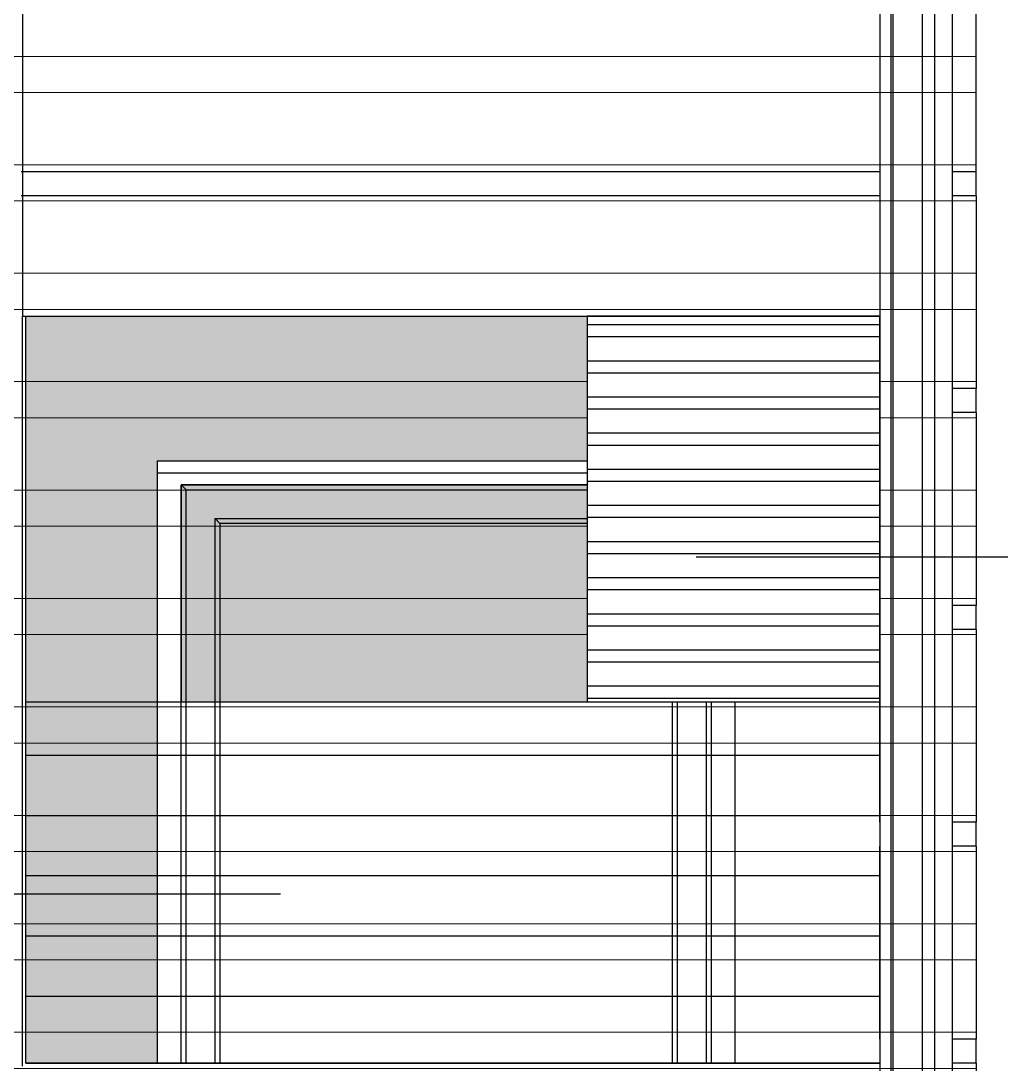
# Model space of a CAD drawing. Header units: inches. Extents: x 37.8 to 126.9, y 5.9 to 51.9.
# Drawn here: x 115.415 to 117.45, y 25.39 to 27.555 of the extents above; entities that cross this region are included whole.
import ezdxf

# ---------------------------------------------------------------- set-up
doc = ezdxf.new("R2010")
doc.units = ezdxf.units.IN
doc.header["$MEASUREMENT"] = 0
doc.layers.add('hatch', color=45, linetype='Continuous', lineweight=9)
doc.layers.add('LAYER1', color=8, linetype='Continuous', lineweight=9)
doc.layers.add('TEXT.', color=7, linetype='Continuous')

msp = doc.modelspace()

# ---------------------------------------------------------------- hatches: boundary and pattern name
h = msp.add_hatch(color=0)
h.dxf.hatch_style = 1
h.paths.add_polyline_path([(116.59064, 26.64228), (116.59064, 26.94228), (115.42516, 26.94228), (115.42516, 25.39228), (115.69803, 25.39228), (115.69803, 26.61637), (115.69803, 26.64228)])
h = msp.add_hatch(color=0)
h.dxf.hatch_style = 1
h.paths.add_polyline_path([(116.59064, 26.64228), (116.59064, 26.94228), (115.42516, 26.94228), (115.42516, 26.14228), (115.69803, 26.14228), (115.69803, 26.64228)])
at = {"true_color": 0x636466}
h = msp.add_hatch(dxfattribs=at)
h.set_pattern_fill('ANSI32', color=251, scale=0.2, angle=315)
h.paths.add_polyline_path([(117.19803, 26.94228), (116.59064, 26.94228), (116.59064, 26.14228), (117.19803, 26.14228)])
at = {"true_color": 0x9898cc}
h = msp.add_hatch(dxfattribs=at)
h.set_pattern_fill('ANSI31', color=253, angle=135)
h.set_pattern_definition([(180, (290.93332, 350.28142), (-1e-17, -0.125), [])])
h.paths.add_polyline_path([(117.19803, 26.14228), (115.42516, 26.14228), (115.42516, 25.44228), (117.19803, 25.44228)])
at = {"layer": 'hatch'}
h = msp.add_hatch(color=256, dxfattribs=at)
h.dxf.hatch_style = 1
h.set_gradient(color1=(149, 180, 223), color2=(188, 208, 235), one_color=1, tint=0.83, name='INVCURVED')
h.paths.add_polyline_path([(116.59064, 26.14228), (116.59064, 26.59228), (115.74803, 26.59228), (115.74803, 26.14228)])
at = {"layer": 'LAYER1', "true_color": 0xc2b093}
h = msp.add_hatch(dxfattribs=at)
h.set_pattern_fill('ANSI32', color=253, scale=0.6, angle=135)
h.set_pattern_definition([(180, (290.93332, 359.28142), (-1e-17, -0.225), []), (180, (290.85832, 359.35642), (-1e-17, -0.225), [])])
h.paths.add_polyline_path([(106.05653, 37.34228), (106.05653, 37.54228), (106.05653, 37.59228), (106.05653, 37.99228), (106.05653, 38.04228), (106.05653, 38.44228), (106.05653, 38.49228), (106.05653, 38.84228), (107.05653, 38.84228), (107.05653, 38.49228), (107.05653, 38.44228), (107.05653, 38.04228), (107.05653, 37.99228), (107.05653, 37.59228), (107.05653, 37.54228), (107.05653, 37.34228)], flags=16)
h.paths.add_polyline_path([(107.99803, 37.34228), (107.99803, 37.54228), (107.99803, 37.59228), (107.99803, 37.99228), (107.99803, 38.04228), (107.99803, 38.44228), (107.99803, 38.49228), (107.99803, 38.84228), (108.99803, 38.84228), (108.99803, 38.49228), (108.99803, 38.44228), (108.99803, 38.04228), (108.99803, 37.99228), (108.99803, 37.59228), (108.99803, 37.54228), (108.99803, 37.34228)], flags=16)
h.paths.add_polyline_path([(116.59064, 26.14228), (116.59064, 26.94228), (117.19803, 26.94228), (117.19803, 26.14228)])
h.paths.add_polyline_path([(117.39803, 37.34228), (109.19803, 37.34228), (109.19803, 40.69228), (109.19803, 40.99228), (104.09803, 40.99228), (104.09803, 37.34228), (102.15807, 37.34228), (102.15807, 20.54228), (107.51799, 20.54228), (107.51799, 22.74228), (108.71799, 22.74228), (108.71799, 20.54228), (108.91799, 20.54228), (108.91799, 22.74228), (112.11799, 22.74228), (112.11799, 20.54228), (117.39803, 20.54228)])

# ---------------------------------------------------------------- linework, layer by layer
for p, q in [((115.41803, 27.64228), (115.41803, 27.24228)), ((117.1987, 27.64228), (117.1987, 27.24228)), ((117.2212, 27.64228), (117.2212, 27.24228)), ((117.22551, 27.64228), (117.22551, 27.24228)), ((117.2862, 27.64228), (117.2862, 27.24228)), ((117.3122, 27.64228), (117.3122, 27.24228)), ((117.3487, 27.64228), (117.3487, 27.24228)), ((117.39803, 27.24228), (117.39803, 27.64228)), ((115.41803, 27.24228), (115.41524, 27.24228)), ((117.1987, 27.24228), (115.41803, 27.24228)), ((115.41803, 27.24228), (115.41803, 27.19228)), ((117.1987, 27.24228), (117.1987, 27.19228)), ((117.2212, 27.24228), (117.2212, 27.19228)), ((117.22551, 27.24228), (117.22551, 27.19228)), ((117.2862, 27.24228), (117.2862, 27.19228)), ((117.3122, 27.24228), (117.3122, 27.19228)), ((117.39803, 27.24228), (117.3487, 27.24228)), ((117.3487, 27.24228), (117.3487, 27.19228)), ((117.39803, 27.19228), (117.39803, 27.24228)), ((115.41803, 27.19228), (115.41524, 27.19228)), ((117.1987, 27.19228), (115.41803, 27.19228)), ((115.41803, 27.19228), (115.41803, 26.94228)), ((117.1987, 27.19228), (117.1987, 26.79228)), ((117.2212, 27.19228), (117.2212, 26.79228)), ((117.22551, 27.19228), (117.22551, 26.79228)), ((117.2862, 27.19228), (117.2862, 26.79228)), ((117.3122, 27.19228), (117.3122, 26.79228)), ((117.39803, 27.19228), (117.3487, 27.19228)), ((117.3487, 27.19228), (117.3487, 26.79228)), ((117.39803, 27.19228), (117.39803, 26.79228)), ((115.41803, 26.79228), (115.41803, 26.94228)), ((115.41803, 26.94228), (115.42516, 26.94228)), ((115.42516, 25.39228), (115.42516, 26.94228)), ((115.42516, 26.94228), (115.69803, 26.94228)), ((115.69803, 26.94228), (117.19803, 26.94228)), ((117.19803, 26.79228), (117.19803, 26.94228)), ((115.41803, 26.74228), (115.41803, 26.79228)), ((117.19803, 26.79228), (117.19803, 26.74228)), ((117.1987, 26.79228), (117.1987, 26.74228)), ((117.2212, 26.79228), (117.2212, 26.74228)), ((117.22551, 26.79228), (117.22551, 26.74228)), ((117.2862, 26.79228), (117.2862, 26.74228)), ((117.3122, 26.79228), (117.3122, 26.74228)), ((117.39803, 26.79228), (117.3487, 26.79228)), ((117.3487, 26.79228), (117.3487, 26.74228)), ((117.39803, 26.74228), (117.39803, 26.79228)), ((115.41803, 26.34228), (115.41803, 26.74228)), ((117.19803, 26.34228), (117.19803, 26.74228)), ((117.1987, 26.74228), (117.1987, 26.34228)), ((117.2212, 26.74228), (117.2212, 26.34228)), ((117.22551, 26.74228), (117.22551, 26.34228)), ((117.2862, 26.74228), (117.2862, 26.34228)), ((117.3122, 26.74228), (117.3122, 26.34228)), ((117.39803, 26.74228), (117.3487, 26.74228)), ((117.3487, 26.74228), (117.3487, 26.34228)), ((117.39803, 26.74228), (117.39803, 26.34228)), ((115.69803, 26.64228), (116.59064, 26.64228)), ((115.69803, 26.64228), (115.69803, 25.39228)), ((115.69803, 26.64228), (116.59064, 26.64228)), ((115.69803, 26.64228), (115.69803, 26.14228)), ((116.59064, 26.61637), (115.69803, 26.61637)), ((116.59064, 26.61637), (115.69803, 26.61637)), ((115.69803, 26.61637), (115.69803, 26.14228)), ((115.74803, 26.59228), (116.59064, 26.59228)), ((115.75803, 26.58228), (115.74803, 26.59228)), ((115.74803, 25.39228), (115.74803, 26.59228)), ((115.74803, 26.59228), (116.59064, 26.59228)), ((115.74803, 26.14228), (115.74803, 26.59228)), ((115.75803, 26.58228), (116.59064, 26.58228)), ((115.75803, 25.39228), (115.75803, 26.58228)), ((115.81803, 26.52228), (116.59064, 26.52228)), ((115.82803, 26.51228), (115.81803, 26.52228)), ((115.81803, 25.39228), (115.81803, 26.52228)), ((116.59064, 26.51228), (115.82803, 26.51228)), ((115.82803, 26.51228), (115.82803, 25.39228)), ((116.81703, 26.44281), (119.15975, 26.44281)), ((115.41803, 26.29228), (115.41803, 26.34228)), ((117.19803, 26.34228), (117.19803, 26.29228)), ((117.1987, 26.34228), (117.1987, 26.29228)), ((117.2212, 26.34228), (117.2212, 26.29228)), ((117.22551, 26.34228), (117.22551, 26.29228)), ((117.2862, 26.34228), (117.2862, 26.29228)), ((117.3122, 26.34228), (117.3122, 26.29228)), ((117.39803, 26.34228), (117.3487, 26.34228)), ((117.3487, 26.34228), (117.3487, 26.29228)), ((117.39803, 26.29228), (117.39803, 26.34228)), ((115.41803, 25.89228), (115.41803, 26.29228)), ((117.19803, 25.89228), (117.19803, 26.29228)), ((117.1987, 26.29228), (117.1987, 25.89228)), ((117.2212, 26.29228), (117.2212, 25.89228)), ((117.22551, 26.29228), (117.22551, 25.89228)), ((117.2862, 26.29228), (117.2862, 25.89228)), ((117.3122, 26.29228), (117.3122, 25.89228)), ((117.39803, 26.29228), (117.3487, 26.29228)), ((117.3487, 26.29228), (117.3487, 25.89228)), ((117.39803, 26.29228), (117.39803, 25.89228)), ((116.76803, 25.39228), (116.76803, 26.14228)), ((116.77803, 25.39228), (116.77803, 26.14228)), ((116.83803, 26.14228), (116.83803, 25.39228)), ((116.84803, 26.14228), (116.84803, 25.39228)), ((116.84803, 26.14228), (116.84803, 26.14228)), ((116.89803, 25.39228), (116.89803, 26.14228)), ((116.89803, 26.14228), (116.89803, 26.14228)), ((115.41803, 25.84228), (115.41803, 25.89228)), ((117.19803, 25.89228), (117.19803, 25.84228)), ((117.1987, 25.89228), (117.1987, 25.84228)), ((117.2212, 25.89228), (117.2212, 25.84228)), ((117.22551, 25.89228), (117.22551, 25.84228)), ((117.2862, 25.89228), (117.2862, 25.84228)), ((117.3122, 25.89228), (117.3122, 25.84228)), ((117.39803, 25.89228), (117.3487, 25.89228)), ((117.3487, 25.89228), (117.3487, 25.84228)), ((117.39803, 25.84228), (117.39803, 25.89228)), ((115.41803, 25.44228), (115.41803, 25.84228)), ((117.19803, 25.44228), (117.19803, 25.84228)), ((117.1987, 25.84228), (117.1987, 25.44228)), ((117.2212, 25.84228), (117.2212, 25.44228)), ((117.22551, 25.84228), (117.22551, 25.44228)), ((117.2862, 25.84228), (117.2862, 25.44228)), ((117.3122, 25.84228), (117.3122, 25.44228)), ((117.39803, 25.84228), (117.3487, 25.84228)), ((117.3487, 25.84228), (117.3487, 25.44228)), ((117.39803, 25.84228), (117.39803, 25.44228)), ((115.41803, 25.39228), (115.41803, 25.44228)), ((117.19803, 25.44228), (117.19803, 25.39228)), ((117.1987, 25.44228), (117.1987, 25.39228)), ((117.2212, 25.44228), (117.2212, 25.39228)), ((117.22551, 25.44228), (117.22551, 25.39228)), ((117.2862, 25.44228), (117.2862, 25.39228)), ((117.3122, 25.44228), (117.3122, 25.39228)), ((117.39803, 25.44228), (117.3487, 25.44228)), ((117.3487, 25.44228), (117.3487, 25.39228)), ((117.39803, 25.39228), (117.39803, 25.44228)), ((115.41803, 25.38581), (115.41803, 25.39228)), ((115.42516, 25.39228), (115.69803, 25.39228)), ((115.69803, 25.39228), (115.69803, 25.39058)), ((115.69803, 25.39228), (115.74803, 25.39228)), ((115.74803, 25.39058), (115.74803, 25.39228)), ((115.74803, 25.39228), (115.75803, 25.39228)), ((115.75803, 25.39058), (115.75803, 25.39228)), ((115.75803, 25.39228), (115.81803, 25.39228)), ((115.81803, 25.39058), (115.81803, 25.39228)), ((115.81803, 25.39228), (115.82803, 25.39228)), ((115.82803, 25.39228), (115.82803, 25.39058)), ((115.82803, 25.39228), (116.76803, 25.39228)), ((116.76803, 25.39058), (116.76803, 25.39228)), ((116.76803, 25.39228), (116.77803, 25.39228)), ((116.77803, 25.39058), (116.77803, 25.39228)), ((116.77803, 25.39228), (116.83803, 25.39228)), ((116.83803, 25.39228), (116.83803, 25.39058)), ((116.83803, 25.39228), (116.84803, 25.39228)), ((116.84803, 25.39228), (116.84803, 25.39058)), ((116.84803, 25.39228), (116.89803, 25.39228)), ((116.89803, 25.39058), (116.89803, 25.39228)), ((116.89803, 25.39228), (117.19803, 25.39228)), ((117.19803, 25.39228), (117.19803, 25.38581)), ((117.1987, 25.39228), (117.1987, 24.99228)), ((117.2212, 25.39228), (117.2212, 24.99228)), ((117.22551, 25.39228), (117.22551, 24.99228)), ((117.2862, 25.39228), (117.2862, 24.99228)), ((117.3122, 25.39228), (117.3122, 24.99228)), ((117.39803, 25.39228), (117.3487, 25.39228)), ((117.3487, 25.39228), (117.3487, 24.99228)), ((117.39803, 25.39228), (117.39803, 24.99228))]:
    msp.add_line(p, q)
at = {"color": 251, "true_color": 0x636466}
msp.add_lwpolyline([(117.19803, 26.94228), (116.59064, 26.94228), (116.59064, 26.14228), (117.19803, 26.14228)], close=True, dxfattribs=at)
msp.add_lwpolyline([(116.59064, 26.59228), (115.74803, 26.59228), (115.74803, 26.14228)])
msp.add_lwpolyline([(115.42516, 26.14228), (117.19803, 26.14228), (117.19803, 25.39228), (115.42516, 25.39228)], close=True)
at = {"layer": 'TEXT.', "color": 8}
msp.add_line((115.95377, 25.74332), (100.69639, 25.74332), dxfattribs=at)

doc.saveas('drawing.dxf')
